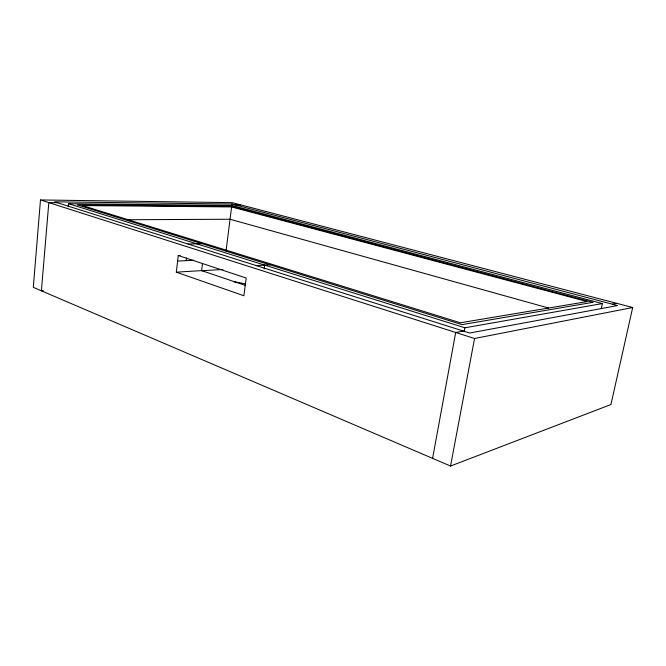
<?xml version="1.0" encoding="UTF-8"?>
<svg xmlns="http://www.w3.org/2000/svg" width="666" height="666" viewBox="0 0 666 666"><rect width="100%" height="100%" fill="white"/><g stroke="black" fill="none" stroke-linecap="round" stroke-linejoin="round"><path stroke-width="1" d="M40.484 199.95L33.3 287.346L450.541 466.05L610.938 404.528L632.7 307.517L232.259 202.655L40.484 199.95L474.558 338.495L632.7 307.517M68.265 206.785L68.54 203.696L231.835 205.469L602.397 303.571L601.298 308.633M178.247 255.511L246.204 278.013L243.864 295.746L176.324 272.161L178.247 255.511L180.153 255.428M186.205 260.647L186.53 257.892M245.521 285.464L201.631 270.604L202.464 263.736M226.04 250.982L231.61 206.926L82.509 205.561L460.406 322.785L587.171 301.59L231.61 206.926M231.793 206.052L232.051 204.046L54.529 201.823L469.638 333.033L617.573 305.552L232.051 204.046M264.161 268.997L264.685 265.11M432.592 458.358L455.694 332.476L463.444 331.077M464.194 331.701L464.918 327.797L602.397 303.571M450.541 466.05L474.558 338.495M612.262 304.154L616.741 303.338M43.323 290.676L41.392 290.817L48.818 202.614L57.334 202.714M176.324 272.161L201.631 270.604M201.731 270.771L222.919 269.455M256.318 265.609L269.838 264.802M177.606 261.072L193.706 260.273M188.153 244.064L201.815 243.623M127.089 219.747L230.053 219.247L548.642 308.042M234.865 204.787L240.651 204.853M68.54 203.696L464.918 327.797M233.566 281.685A80.902 17.949 7.1 0 1 245.629 283.907M592.89 302.331L462.071 324.642L77.273 204.862L231.693 206.377L592.89 302.331"/></g></svg>
